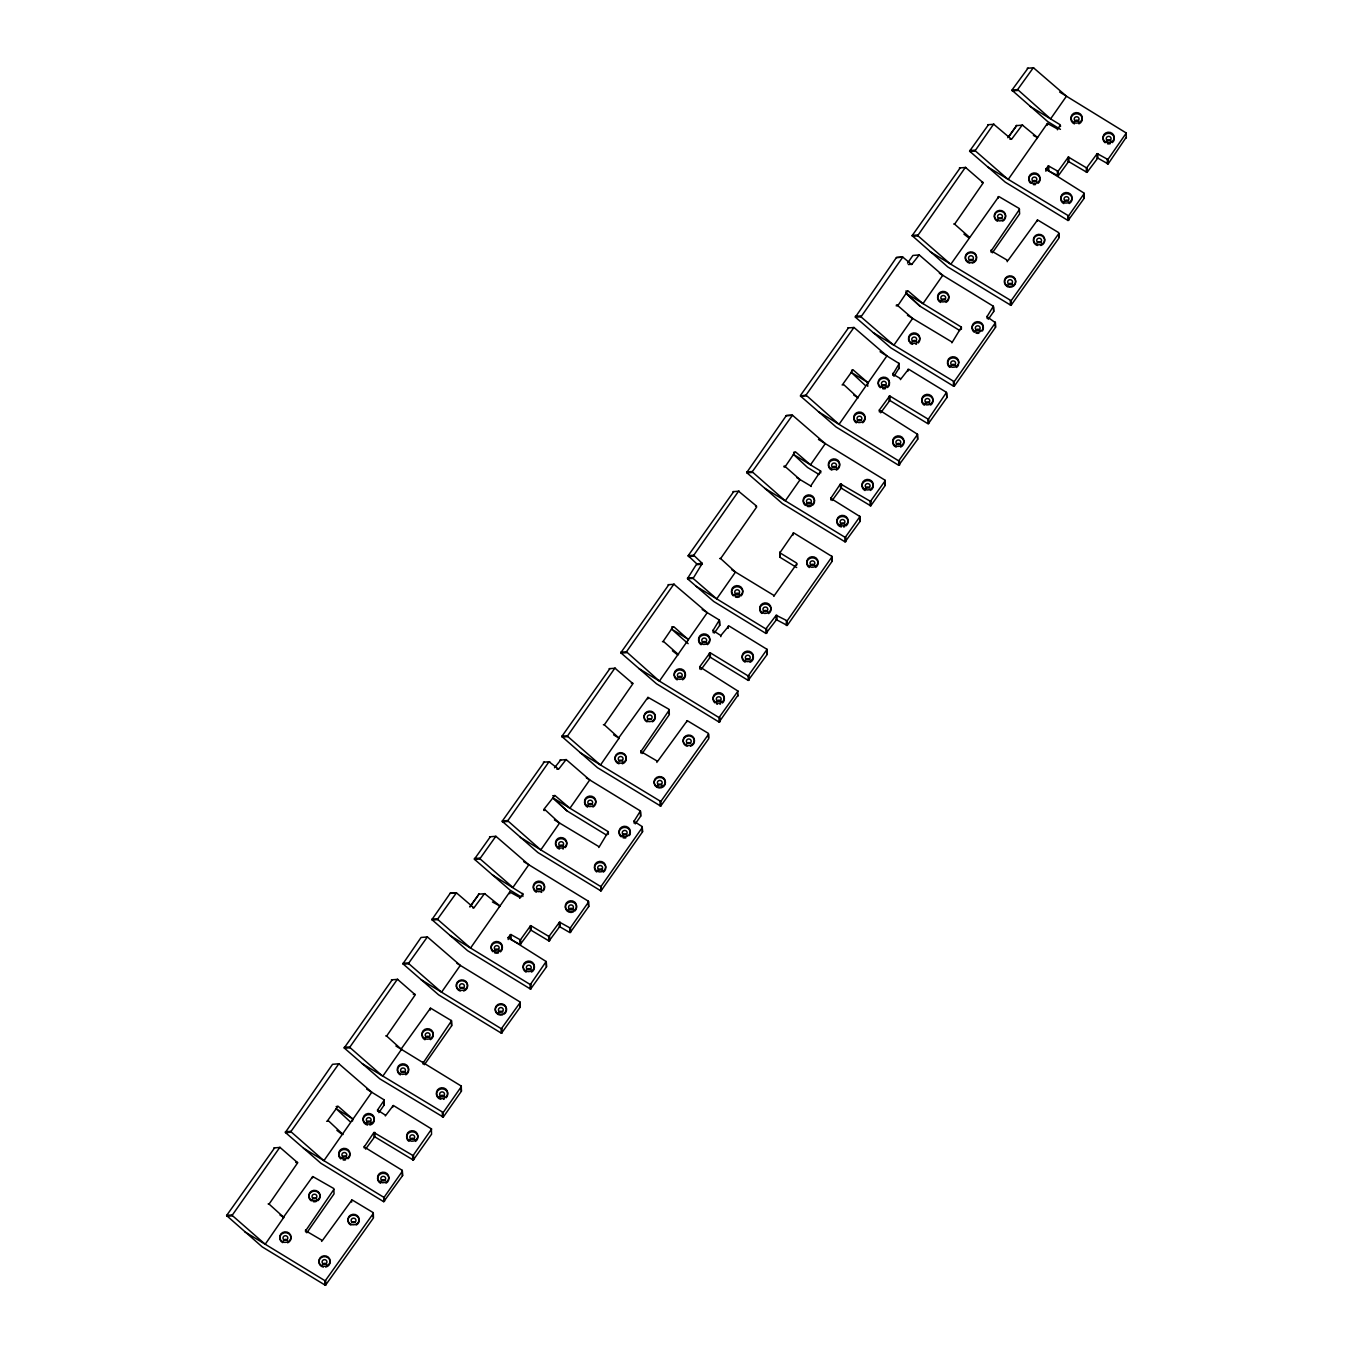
<?xml version="1.0" encoding="UTF-8"?>
<svg xmlns="http://www.w3.org/2000/svg" width="1353" height="1353" viewBox="0 0 1353 1353"><rect width="100%" height="100%" fill="white"/><g stroke="black" fill="none" stroke-linecap="round" stroke-linejoin="round"><path stroke-width="1.5" d="M688.305 639.563L673.811 626.727L671.646 626.963M719.542 620.892L719.678 625.407L719.356 620.046L712.997 630.498L720.811 635.538L728.878 625.898L767.083 649.372L748.158 675.942L748.226 680.424L767.185 654.429L766.847 649.119M378.806 1112.656L384.184 1104.978L384.083 1099.837L366.663 1089.097M402.264 1170.362L402.534 1175.672L402.23 1170.328L364.194 1146.972L373.902 1132.512L413.037 1155.58L431.624 1129.011L393.317 1105.452L385.334 1115.954M431.353 1128.69L431.522 1133.239M461.288 1086.679L443.226 1112.504L443.277 1117.104L461.39 1091.228L461.288 1086.087L395.922 1046.004M519.907 1001.88L520.178 1007.207L519.856 1001.863L456.891 963.319M588.403 901.233L588.673 906.561L588.369 901.199L523.679 861.624M642.218 826.615L642.489 831.943L642.168 826.582L633.982 821.305L640.409 810.954L640.679 816.147L635.267 823.892M927.718 419.159L928.327 423.76L946.812 397.664L946.508 392.387L928.276 419.227L889.682 395.939L879.315 410.077L917.605 434.33L898.696 460.849L898.713 465.314L917.672 439.319L917.334 434.009M1019.485 209.377L991.208 250.812L1007.934 260.588L1037.582 219.93L1058.689 232.631L1058.824 237.147M338.859 1063.762L290.844 1131.632L323.908 1160.671L371.787 1092.226L338.893 1063.779L332.55 1064.304L285.348 1132.444L320.965 1163.309L383.711 1201.701L402.568 1175.639M283.876 1217.226L265.205 1244.286L232.124 1215.366L279.868 1147.293L297.694 1162.768L269.061 1204.085L283.538 1217.125L312.763 1176.535L333.734 1188.492L334.056 1193.853L306.827 1232.786M401.723 1049.065L382.764 1076.227L349.7 1047.323L397.427 979.234L415.27 994.793L386.637 1036.043L401.097 1049.065L430.525 1008.103L451.581 1020.754L423.269 1062.748M499.984 905.935L484.543 893.572L473.922 907.88L456.435 892.828L450.363 893.081L431.895 919.634L467.597 950.685L530.579 989.111L546.494 966.837L546.155 961.526L508.153 937.561L510.808 934.466L520.381 939.878L530.68 925.587L548.946 936.479L559.516 922.154L570.222 928.057L588.572 901.994M755.515 506.174L756.665 507.02L720.625 558.569L735.474 572.065L716.718 598.872L693.142 578.458L687.442 578.627L696.778 563.829L702.275 563.389L693.108 578.424M806.016 395.127L839.029 424.352L886.908 355.907L853.963 327.443L806.033 395.076L800.418 396.006L836.086 426.99L898.713 465.314M969.475 237.265L954.609 224.141L983.259 182.824L965.416 167.332L917.723 235.608L950.753 264.325L998.818 196.523L1019.299 208.531L1019.621 213.892L992.375 252.825M333.937 1189.338L305.66 1230.756L322.369 1240.549L352.034 1199.874L373.14 1212.592L373.276 1217.108M384.083 1100.412L377.504 1110.052L385.368 1115.126M748.108 675.908L710.071 652.687L699.687 666.826L737.977 691.079L719.018 717.58L719.103 722.079L737.892 695.307M796.799 564.979L796.629 563.051L779.92 552.819L780.106 557.368L796.697 567.533M880.076 351.729L899.221 363.568L892.912 374.189L900.98 378.857L908.556 369.166L946.474 392.353M831.926 556.895L787.192 620.824L787.26 625.424L832.044 561.41L832.027 556.506L793.636 532.828L779.886 552.785M884.93 480.112L885.2 485.439L884.879 480.078L818.48 439.454M988.316 319.257L993.745 311.444L993.356 306.252L987.014 316.67L995.419 322.741L954.271 381.563L953.764 386.298L890.9 347.89L855.384 317.16L860.998 316.839L893.843 345.252L912.598 318.445L897.868 305.71L896.193 305.863M995.385 322.775L995.52 327.308L995.199 321.946M1083.871 193.005L1084.125 198.333L1083.821 192.972L1045.784 169.057L1048.474 165.912L1058.029 171.324L1068.346 157.033L1086.611 167.924L1097.182 153.599L1107.887 159.502L1126.305 133.034L1059.636 92.021M274.659 1147.801L226.577 1215.552L262.262 1246.925L325.447 1285.316L373.445 1217.954L373.327 1213.438L325.194 1280.834L244.707 1231.737M392.235 979.741L344.186 1047.949L379.838 1078.865L443.277 1117.104M456.435 892.828L437.476 919.262L470.54 948.047L509.777 891.965L519.992 897.58L522.901 894.062L492.424 874.901M490.378 836.712L474.362 859.206L509.98 890.088L521.176 896.921M609.915 668.585L561.816 736.455L597.519 767.709L660.704 806.1L708.701 738.738L708.583 734.205L660.873 801.382L661.042 805.864M668.872 584.614L620.79 652.755L656.459 683.739L719.103 722.079M619.167 737.994L600.461 765.054L567.381 736.15L614.888 668.128L632.95 683.62L604.334 724.819L618.744 737.859L648.002 697.319L668.991 709.276L669.109 713.792M907.559 263.125L912.903 255.463L919.211 254.922L942.77 275.302L922.983 303.596L907.863 290.76L897.834 305.66M384.201 1104.927L383.863 1099.617M424.385 1064.726L451.631 1025.794L451.327 1020.433M642.083 753.57L669.312 714.638L669.177 710.122L640.899 751.541L657.626 761.333L687.273 720.659L708.397 733.377L708.515 737.892M450.042 935.498L530.325 984.578L546.155 961.526M893.927 376.337L899.204 367.881M764.783 488.315L845.202 537.412L859.967 516.558L830.759 498.344L840.467 483.884L870.469 501.371L885.099 480.873M1097.79 153.633L1097.807 158.098L1108.124 163.95L1126.237 137.245M427.362 936.936L408.488 963.421L441.552 992.206L460.308 965.399L427.413 936.952L421.071 937.46L402.923 963.793L438.609 994.844L501.473 1033.252L520.212 1007.156M495.858 836.272L479.892 858.732L512.922 887.433L528.803 864.753L495.908 836.306L489.566 836.814M544.194 762.094L502.166 821.271L537.868 852.525L600.986 890.934L642.506 831.892M544.769 809.483L559.55 823.098L540.811 849.887L507.747 820.781L549.014 761.739L558.637 769.164L566.129 759.54L589.739 779.937L569.934 808.248L554.831 795.412L543.72 809.551M626.456 651.791L659.401 681.1L707.281 612.655L673.845 584.175L626.456 651.791L620.875 652.146M733.749 491.562L688.153 555.694L696.744 563.795M793.602 452.325L795.818 452.122L810.498 464.823L825.313 443.632L792.469 415.219L786.414 415.472L746.687 472.586L782.338 503.502L845.084 541.876L860.018 521.429L859.679 516.119M792.469 415.219L752.217 471.825L785.281 500.864L800.113 479.672L785.214 466.599L795.023 452.19M919.211 254.922L911.668 264.528L902.789 257.087L896.481 257.476L855.35 317.126M988.519 124.645L969.577 151.147L1005.245 182.131L1068.109 220.539L1084.125 198.333M1017.642 89.569L1050.588 118.878L1066.468 96.198L1033.354 67.667L1017.642 89.569L1011.959 90.211L1047.645 121.533L1060.431 129.347M423.049 1061.953L423.151 1064.168M451.513 1021.278L451.665 1025.743M899.288 368.659L898.984 363.297M1057.454 129.787L1060.312 124.831L1030.09 106.346M431.675 1134.034L413.291 1160.062L374.696 1136.774L365.564 1149.137M461.39 1091.228L461.085 1085.884M520.042 1002.691L501.337 1028.737L421.054 979.657M546.341 962.372L546.46 966.888M640.629 816.248L640.51 811.732M588.673 906.561L570.154 932.623L569.613 928.006M767.033 649.947L767.168 654.463M859.865 516.964L859.984 521.48M832.044 561.41L831.74 556.066M993.66 311.596L993.542 307.08M917.52 434.837L917.655 439.353M1084.007 193.817L1068.616 215.803L1068.785 220.285M1126.339 138.006L1126.017 132.645M349.784 1046.951L344.237 1047.273M567.465 735.795L561.935 736.117M756.564 506.107L738.569 491.224L693.751 555.271L702.275 563.389M693.04 577.646L687.51 577.968M902.789 257.087L860.998 316.839M960.224 167.84L912.125 235.659L947.81 266.964L1010.995 305.372L1059.01 237.993L1058.875 233.477L1011.181 300.654L1011.351 305.118M1037.531 137.482L1022.276 125L1011.537 139.308L993.609 124.155L975.141 150.707L1008.188 179.492L1047.425 123.411L1057.42 128.941M954.694 223.972L953.679 223.989M1012.061 89.941L1028.043 68.157M800.502 395.397L848.483 327.866M554.527 767.76L560.683 759.997M470.134 906.273L479.114 893.927L469.931 907.068M1007.782 137.718L1016.779 125.372L1008.746 136.873M352.727 1118.999L337.996 1106.196L327.866 1120.267L343.053 1134.507M673.084 626.828L663.258 641.237L678.529 654.649M867.814 382.611L853.1 369.876L842.987 383.948L858.157 397.9M796.68 477.575L810.735 485.964L820.679 471.064L820.696 473.009M714.299 633.086L719.678 625.407M701.057 669.566L710.19 657.203L748.226 680.424M880.668 412.817L889.817 400.454L927.854 423.675M519.704 939.861L520.245 944.479L530.883 930.103L549.064 940.995L559.635 926.67L569.748 932.521M1058.266 171.138L1058.317 175.738L1068.599 161.548L1087 172.406L1097.807 158.098M832.112 500.509L841.194 488.129L870.74 505.87L885.2 485.439M598.838 847.519L608.343 831.74L552.802 797.746L566.992 810.887L606.668 835.173M951.869 342.867L961.425 327.138L905.833 293.111L920.04 306.235L959.717 330.521M796.765 563.846L774.237 595.641L731.872 569.867M787.26 625.424L776.453 619.725L765.95 633.441L765.832 628.908L776.199 615.277L787.192 620.824M601.392 890.68L601.189 886.249L642.354 827.427M384.506 1201.464L384.303 1197.033L402.416 1171.157M954.423 386.028L995.52 327.308M392.641 1105.722L392.691 1107.414M374.02 1137.027L373.902 1132.512M766.694 628.79L766.847 633.255M899.457 460.663L899.61 465.144M928.716 423.54L928.615 418.973M570.594 932.386L570.509 927.82M530.951 984.358L531.12 988.84M443.226 1112.504L362.266 1063.678M858.056 397.122L857.684 397.292M1058.266 175.772L1048 170.613L1047.797 166.182M1068.582 215.854L987.69 166.943M951.717 341.869L907.44 315.3M954.186 381.647L873.345 332.703M598.686 846.504L554.409 819.935M601.155 886.283L600.495 890.849M384.252 1197.067L383.609 1201.633M1011.148 300.687L930.255 251.776M660.788 801.466L579.963 752.522M1027.231 68.259L1033.607 67.785M1012.179 90.837L1017.744 90.465M987.707 124.747L994.1 124.273M1016.255 125.626L1022.648 125.136M1009.947 139.291L1011.334 139.19M969.661 150.538L975.242 150.166M969.78 151.451L975.344 151.079M959.395 167.941L965.788 167.468M981.635 182.469L983.039 182.384M912.226 235.371L917.808 234.999M912.345 236.285L917.909 235.912M896.413 257.56L901.977 257.188M908.337 264.528L912.057 264.275M905.732 291.115L907.474 291.013M896.413 304.932L897.8 304.848M855.316 316.298L860.88 315.925M847.671 327.967L854.064 327.494M851.612 370.181L852.661 370.113M842.056 384.928L843.088 384.861M800.604 396.311L806.185 395.939M786.076 415.692L791.657 415.32M783.928 466.159L785.315 466.058M784.063 467.056L785.433 466.971M746.755 471.909L752.319 471.537M746.856 472.823L752.437 472.451M732.937 491.663L739.313 491.19M688.22 555.593L693.785 555.22M688.322 556.506L693.886 556.134M719.627 558.535L720.675 558.468M696.812 564.658L702.393 564.286M668.044 584.733L674.437 584.259M662.446 641.677L663.477 641.61M620.993 653.059L626.557 652.687M609.104 668.686L615.48 668.213M631.344 683.214L632.73 683.13M603.37 724.734L604.419 724.667M562.036 737.013L567.6 736.658M559.871 760.098L566.264 759.625M543.365 762.196L549.758 761.722M556.81 769.13L558.197 769.028M552.701 795.767L554.442 795.649M543.838 810.464L544.87 810.396M502.284 820.933L507.849 820.561M502.386 821.846L507.967 821.474M474.396 858.495L479.977 858.123M474.514 859.392L480.078 859.02M450.042 893.301L455.606 892.946M478.59 894.181L484.983 893.69M472.62 907.812L473.668 907.745M432.013 919.093L437.577 918.721M432.114 920.006L437.679 919.634M403.025 963.251L408.606 962.879M403.143 964.165L408.707 963.793M391.406 979.843L397.799 979.369M413.308 994.404L415.083 994.32M385.69 1035.891L386.721 1035.823M344.355 1048.186L349.92 1047.814M336.153 1106.534L337.54 1106.433M326.614 1121.265L327.984 1121.18M285.382 1131.717L290.963 1131.362M285.5 1132.63L291.064 1132.258M273.847 1147.902L280.24 1147.429M295.732 1162.464L297.525 1162.379M268.114 1203.95L269.162 1203.882M226.678 1215.332L232.242 1214.96M226.78 1216.229L232.361 1215.873M401.131 1049.15L400.995 1049.945M283.386 1217.125L280.02 1215.079M618.625 737.909L613.619 734.848M283.42 1217.142L283.437 1218.292M519.823 944.377L510.301 939.202L510.132 934.737M1057.488 175.822L1057.37 171.307M1010.319 300.772L1010.454 305.288M898.595 460.798L818.531 411.802M765.832 628.908L696.22 586.323M660.027 801.517L660.146 806.033M324.771 1280.733L324.906 1285.249M857.142 397.173L853.726 395.076M1033.388 135.435L1037.447 137.532L1036.821 138.649M963.911 234.103L968.985 238.043M939.354 273.205L993.406 306.285M867.73 386.332L867.662 382.409L851.02 372.21L865.21 385.351M820.628 471.03L793.348 454.337L807.555 467.461L819.072 474.514M765.95 633.441L713.775 601.51L687.612 578.864M702.156 609.526L719.356 620.046M688.136 643.656L671.392 628.976L688 639.123L688.034 640.544M672.407 650.793L677.633 654.818M638.904 668.551L718.967 717.547M586.323 777.857L640.358 810.921M520.313 837.338L600.377 886.333M492.424 901.977L499.9 906.02L499.156 907.203M352.575 1120.96L352.558 1118.728L335.899 1108.53L350.106 1121.671M336.897 1130.347L342.14 1134.389M303.41 1148.122L383.474 1197.117M780.055 557.335L779.785 552.007M522.647 893.386L522.884 896.481M905.749 293.094L920.04 306.235M552.717 797.729L566.992 810.887M1108.175 159.265L1108.293 163.798M1107.278 159.451L1107.397 163.967M1096.894 153.819L1097.012 158.335M1087.22 167.654L1087.338 172.169M1086.324 167.823L1086.442 172.338M1068.836 157.117L1068.955 161.65M1067.94 157.303L1068.058 161.819M1067.754 215.939L1067.889 220.454M1060.498 125.66L1060.515 126.505M1047.357 123.512L1047.408 125.203M1048.693 165.996L1048.812 170.512M1045.818 169.007L1045.886 171.256M1037.176 220.184L1037.21 221.317M1007.207 260.605L1007.241 261.721M998.091 196.777L998.125 198.181M991.072 250.001L991.14 252.267M987.115 316.264L987.183 318.53M961.323 327.071L961.391 329.337M953.408 381.698L953.527 386.214M946.66 393.199L946.779 397.714M907.762 369.403L907.812 371.382M900.421 378.789L900.455 379.635M892.726 373.343L892.777 375.322M889.902 396.023L890.037 400.539M889.022 396.192L889.141 400.708M879.332 410.027L879.399 412.005M870.96 501.1L871.078 505.616M870.064 501.27L870.182 505.785M845.743 537.141L845.862 541.657M844.847 537.31L844.965 541.826M841.346 483.714L841.481 488.23M840.467 483.884L840.585 488.399M830.776 497.718L830.843 499.984M811.14 485.693L811.157 486.539M793.027 533.099L793.078 535.078M786.313 620.993L786.431 625.509M776.926 615.26L777.062 619.775M776.03 615.429L776.165 619.945M773.831 595.54L773.848 596.385M749.004 675.739L749.122 680.255M737.723 690.757L738.028 696.119M728.151 626.151L728.202 628.401M720.811 635.538L720.845 636.671M719.864 717.378L719.999 721.893M713.099 630.092L713.183 632.646M710.291 652.772L710.41 657.287M709.395 652.941L709.53 657.457M699.721 666.775L699.789 669.042M686.867 720.912L686.901 721.758M656.898 761.333L656.932 762.466M647.783 697.522L647.833 698.926M640.764 750.746L640.832 752.995M634.083 820.916L634.134 823.165M618.659 737.943L618.693 738.789M608.292 831.706L608.36 834.26M560.125 922.188L560.243 926.704M559.229 922.374L559.347 926.89M549.555 936.208L549.673 940.724M548.658 936.377L548.777 940.893M531.171 925.672L531.289 930.204M530.275 925.858L530.393 930.374M530.088 984.494L530.224 989.009M519.772 897.496L519.789 898.341M520.601 939.692L520.719 944.208M509.692 892.067L509.743 893.758M511.028 934.551L511.146 939.067M508.153 937.561L508.221 939.54M502.014 1028.483L502.132 1032.999M501.117 1028.652L501.253 1033.168M442.33 1112.673L442.465 1117.189M430.288 1008.289L430.339 1009.998M413.511 1155.31L413.629 1159.825M412.614 1155.479L412.733 1159.995M377.605 1109.663L377.656 1111.354M374.798 1132.343L374.916 1136.858M364.228 1146.346L364.278 1148.037M351.628 1200.128L351.679 1202.107M325.667 1280.564L325.785 1285.079M321.659 1240.549L321.676 1241.411M312.543 1176.738L312.577 1177.871M305.524 1229.962L305.575 1231.94M502.572 1014.868A5.649 5.294 -1.6 0 1 495.266 1009.253A5.649 5.294 -1.6 0 1 503.756 1005.279A5.649 5.294 -1.6 0 1 504.111 1014.158M498.733 1012.636A2.418 2.266 -1.6 0 1 502.639 1011.858M460.274 991.072A5.649 5.294 -1.6 0 1 457.365 982.955A5.649 5.294 -1.6 0 1 466.531 982.904A5.649 5.294 -1.6 0 1 463.656 991.056M460.155 988.299A2.418 2.266 -1.6 0 1 464.045 988.383M323.367 1267.101A5.649 5.294 -1.6 0 1 319.832 1258.983A5.649 5.294 -1.6 0 1 329.202 1258.95A5.649 5.294 -1.6 0 1 325.667 1267.084M322.606 1264.345A2.418 2.266 -1.6 0 1 326.733 1264.463M350.884 1225.091A5.649 5.294 -1.6 0 1 349.159 1217.108A5.649 5.294 -1.6 0 1 357.868 1216.99A5.649 5.294 -1.6 0 1 356.313 1225.023M352.068 1222.385A2.418 2.266 -1.6 0 1 355.332 1222.452M311.342 1200.889A5.649 5.294 -1.6 0 1 310.158 1193.042A5.649 5.294 -1.6 0 1 318.615 1192.889A5.649 5.294 -1.6 0 1 317.684 1200.787M316.162 1201.498A5.649 5.294 -1.6 0 1 313.304 1201.65M282.743 1242.646A5.649 5.294 -1.6 0 1 281.136 1234.528A5.649 5.294 -1.6 0 1 289.948 1234.832A5.649 5.294 -1.6 0 1 287.648 1242.815M312.239 1199.468A2.418 2.266 -1.6 0 1 316.856 1199.435M283.487 1240.413A2.418 2.266 -1.6 0 1 287.479 1240.346M1064.135 202.104A2.418 2.266 -1.6 0 1 1068.38 200.836M1032.204 182.063A2.418 2.266 -1.6 0 1 1036.821 182.029M1074.688 121.161A2.418 2.266 -1.6 0 1 1078.696 121.093M1106.433 141.338A2.418 2.266 -1.6 0 1 1111.05 141.304M1030.512 183.179A5.649 5.294 -1.6 0 1 1030.462 175.569A5.649 5.294 -1.6 0 1 1038.58 175.755A5.649 5.294 -1.6 0 1 1038.106 183.332M1035.569 184.515A5.649 5.294 -1.6 0 1 1033.269 184.532M1074.434 123.901A5.649 5.294 -1.6 0 1 1072.134 115.817A5.649 5.294 -1.6 0 1 1081.064 115.732A5.649 5.294 -1.6 0 1 1078.882 123.85M1105.13 142.758A5.649 5.294 -1.6 0 1 1104.454 135.08A5.649 5.294 -1.6 0 1 1112.69 134.894A5.649 5.294 -1.6 0 1 1112.335 142.606M1110.356 143.638A5.649 5.294 -1.6 0 1 1107.498 143.79M1063.779 203.61A5.649 5.294 -1.6 0 1 1062.054 195.627A5.649 5.294 -1.6 0 1 1070.764 195.508A5.649 5.294 -1.6 0 1 1069.208 203.542M439.962 1096.657A2.418 2.266 -1.6 0 1 444.41 1096.623M401.232 1072.219A2.418 2.266 -1.6 0 1 405.223 1072.506M425.485 1037.599A2.418 2.266 -1.6 0 1 429.696 1037.159M400.37 1074.908A5.649 5.294 -1.6 0 1 398.645 1066.925A5.649 5.294 -1.6 0 1 407.338 1066.807A5.649 5.294 -1.6 0 1 405.799 1074.84M440.943 1099.329A5.649 5.294 -1.6 0 1 436.867 1092.142A5.649 5.294 -1.6 0 1 445.171 1089.706A5.649 5.294 -1.6 0 1 446.169 1097.79M444.342 1098.991A5.649 5.294 -1.6 0 1 443.243 1099.329M424.96 1039.747A5.649 5.294 -1.6 0 1 423.235 1031.764A5.649 5.294 -1.6 0 1 431.945 1031.646A5.649 5.294 -1.6 0 1 430.389 1039.679M735.034 594.542A2.418 2.266 -1.6 0 1 739.364 594.305M763.092 612.232A2.418 2.266 -1.6 0 1 767.844 612.216M810.109 566.281A2.418 2.266 -1.6 0 1 814.929 566.281M809.331 567.567A5.649 5.294 -1.6 0 1 808.13 559.702A5.649 5.294 -1.6 0 1 816.603 559.55A5.649 5.294 -1.6 0 1 815.673 567.448M761.857 613.45A5.649 5.294 -1.6 0 1 761.316 605.637A5.649 5.294 -1.6 0 1 769.671 605.84A5.649 5.294 -1.6 0 1 768.622 613.619M733.258 595.861A5.649 5.294 -1.6 0 1 733.208 588.267A5.649 5.294 -1.6 0 1 741.326 588.437A5.649 5.294 -1.6 0 1 740.852 596.03M739.414 596.876A5.649 5.294 -1.6 0 1 735.474 597.079M840.365 524.304A2.418 2.266 -1.6 0 1 844.813 524.271M806.676 504.009A2.418 2.266 -1.6 0 1 811.107 503.553M832.146 467.445A2.418 2.266 -1.6 0 1 836.154 467.377M865.328 489.008A2.418 2.266 -1.6 0 1 869.573 487.74M864.99 490.513A5.649 5.294 -1.6 0 1 863.265 482.531A5.649 5.294 -1.6 0 1 871.958 482.412A5.649 5.294 -1.6 0 1 870.419 490.446M831.892 470.184A5.649 5.294 -1.6 0 1 829.592 462.1A5.649 5.294 -1.6 0 1 838.522 462.016A5.649 5.294 -1.6 0 1 836.323 470.134M805.39 505.447A5.649 5.294 -1.6 0 1 804.714 497.752A5.649 5.294 -1.6 0 1 812.933 497.583A5.649 5.294 -1.6 0 1 812.578 505.278M811.157 506.123A5.649 5.294 -1.6 0 1 807.217 506.343M841.346 526.977A5.649 5.294 -1.6 0 1 837.355 519.637A5.649 5.294 -1.6 0 1 845.879 517.539A5.649 5.294 -1.6 0 1 846.183 525.793M844.746 526.638A5.649 5.294 -1.6 0 1 843.646 526.977M857.159 421.392A2.418 2.266 -1.6 0 1 861.201 420.208M881.632 386.281A2.418 2.266 -1.6 0 1 886.249 386.248M896.413 444.427A2.418 2.266 -1.6 0 1 900.557 444.545M925.063 403.938A2.418 2.266 -1.6 0 1 929.883 403.921M880.329 387.719A5.649 5.294 -1.6 0 1 879.653 380.024A5.649 5.294 -1.6 0 1 887.889 379.855A5.649 5.294 -1.6 0 1 887.534 387.55M885.555 388.599A5.649 5.294 -1.6 0 1 882.697 388.751M856.331 422.88A5.649 5.294 -1.6 0 1 855.147 415.033A5.649 5.294 -1.6 0 1 863.603 414.881A5.649 5.294 -1.6 0 1 862.673 422.779M924.268 405.207A5.649 5.294 -1.6 0 1 923.084 397.359A5.649 5.294 -1.6 0 1 931.557 397.207A5.649 5.294 -1.6 0 1 930.627 405.088M896.16 447.15A5.649 5.294 -1.6 0 1 893.859 439.065A5.649 5.294 -1.6 0 1 902.789 438.998A5.649 5.294 -1.6 0 1 900.608 447.116M912.176 341.649A2.418 2.266 -1.6 0 1 916.421 341.599M941.028 300.535A2.418 2.266 -1.6 0 1 945.172 299.706M958.55 364.718A5.649 5.294 -1.6 0 1 956.419 367.475M949.654 367.323A5.649 5.294 -1.6 0 1 950.719 358.41A5.649 5.294 -1.6 0 1 958.82 363.145M950.956 365.885A2.418 2.266 -1.6 0 1 955.624 366.088M975.513 330.775A2.418 2.266 -1.6 0 1 980.13 330.741M974.211 332.212A5.649 5.294 -1.6 0 1 973.196 324.906A5.649 5.294 -1.6 0 1 980.976 323.705A5.649 5.294 -1.6 0 1 982.447 330.944M978.879 333.227A5.649 5.294 -1.6 0 1 976.037 333.109M909.03 341.446A5.649 5.294 -1.6 0 1 911.296 334.8A5.649 5.294 -1.6 0 1 918.619 336.001A5.649 5.294 -1.6 0 1 918.281 342.969M916.471 344.169A5.649 5.294 -1.6 0 1 915.913 344.355M912.531 344.372A5.649 5.294 -1.6 0 1 909.926 342.783M940.589 302.48A5.649 5.294 -1.6 0 1 938.864 294.497A5.649 5.294 -1.6 0 1 947.574 294.379A5.649 5.294 -1.6 0 1 946.018 302.412M1007.951 284.756A2.418 2.266 -1.6 0 1 1012.399 284.722M1037.413 245.519A5.649 5.294 -1.6 0 1 1034.521 237.401A5.649 5.294 -1.6 0 1 1043.67 237.35A5.649 5.294 -1.6 0 1 1040.812 245.502M1037.176 242.897A2.418 2.266 -1.6 0 1 1041.184 242.83M997.33 221.182A5.649 5.294 -1.6 0 1 995.605 213.199A5.649 5.294 -1.6 0 1 1004.315 213.081A5.649 5.294 -1.6 0 1 1002.759 221.114M969.813 263.209A5.649 5.294 -1.6 0 1 966.262 255.091A5.649 5.294 -1.6 0 1 975.648 255.057A5.649 5.294 -1.6 0 1 972.097 263.192M997.871 219.304A2.418 2.266 -1.6 0 1 1001.93 218.696M969.036 260.452A2.418 2.266 -1.6 0 1 973.044 260.385M678.022 677.193A2.418 2.266 -1.6 0 1 681.743 677.109M701.953 643.25A2.418 2.266 -1.6 0 1 706.723 643.47M716.6 701.53A2.418 2.266 -1.6 0 1 721.048 701.497M745.96 659.52A2.418 2.266 -1.6 0 1 749.833 659.604M701.125 644.738A5.649 5.294 -1.6 0 1 699.941 636.891A5.649 5.294 -1.6 0 1 708.397 636.739A5.649 5.294 -1.6 0 1 707.467 644.637M677.16 679.882A5.649 5.294 -1.6 0 1 675.435 671.9A5.649 5.294 -1.6 0 1 684.128 671.781A5.649 5.294 -1.6 0 1 682.588 679.815M745.097 662.192A5.649 5.294 -1.6 0 1 743.49 654.074A5.649 5.294 -1.6 0 1 752.319 654.378A5.649 5.294 -1.6 0 1 750.019 662.361M714.824 702.85A5.649 5.294 -1.6 0 1 714.773 695.256A5.649 5.294 -1.6 0 1 722.891 695.425A5.649 5.294 -1.6 0 1 722.417 703.019M720.439 704.05A5.649 5.294 -1.6 0 1 719.881 704.203M717.58 704.203A5.649 5.294 -1.6 0 1 716.549 703.898M342.106 1157.491A2.418 2.266 -1.6 0 1 346.723 1157.475M366.595 1122.398A2.418 2.266 -1.6 0 1 371.043 1122.364M380.92 1181.744A2.418 2.266 -1.6 0 1 385.165 1180.492M410.044 1139.818A2.418 2.266 -1.6 0 1 414.661 1139.784M367.593 1125.07A5.649 5.294 -1.6 0 1 364.042 1116.952A5.649 5.294 -1.6 0 1 373.411 1116.918A5.649 5.294 -1.6 0 1 369.876 1125.053M340.804 1158.929A5.649 5.294 -1.6 0 1 340.127 1151.251A5.649 5.294 -1.6 0 1 348.364 1151.065A5.649 5.294 -1.6 0 1 348.009 1158.777M345.472 1159.944A5.649 5.294 -1.6 0 1 343.172 1159.961M408.758 1141.255A5.649 5.294 -1.6 0 1 408.2 1133.442A5.649 5.294 -1.6 0 1 416.555 1133.645A5.649 5.294 -1.6 0 1 415.506 1141.408M380.565 1183.266A5.649 5.294 -1.6 0 1 378.84 1175.283A5.649 5.294 -1.6 0 1 387.55 1175.165A5.649 5.294 -1.6 0 1 386.011 1183.198M526.977 969.475A2.418 2.266 -1.6 0 1 531.103 969.966M494.623 950.415A2.418 2.266 -1.6 0 1 499.156 950.584M537.158 889.547A2.418 2.266 -1.6 0 1 541.031 889.648M568.953 909.487A2.418 2.266 -1.6 0 1 573.063 909.25M492.847 951.734A5.649 5.294 -1.6 0 1 492.813 944.123A5.649 5.294 -1.6 0 1 500.914 944.309A5.649 5.294 -1.6 0 1 500.441 951.886M498.462 952.935A5.649 5.294 -1.6 0 1 494.572 952.783M536.295 892.236A5.649 5.294 -1.6 0 1 534.147 884.811A5.649 5.294 -1.6 0 1 542.198 883.221A5.649 5.294 -1.6 0 1 543.382 890.849M541.724 892.168A5.649 5.294 -1.6 0 1 541.217 892.405M573.232 912.007A5.649 5.294 -1.6 0 1 565.334 907.119A5.649 5.294 -1.6 0 1 573.368 902.366A5.649 5.294 -1.6 0 1 574.67 911.161M526.114 972.164A5.649 5.294 -1.6 0 1 524.389 964.182A5.649 5.294 -1.6 0 1 533.099 964.063A5.649 5.294 -1.6 0 1 531.543 972.097M559.127 846.285A2.418 2.266 -1.6 0 1 563.372 846.234M587.895 805.61A2.418 2.266 -1.6 0 1 592.14 804.359M596.622 871.958A5.649 5.294 -1.6 0 1 596.064 864.144A5.649 5.294 -1.6 0 1 604.419 864.347A5.649 5.294 -1.6 0 1 603.37 872.127M597.857 870.74A2.418 2.266 -1.6 0 1 602.592 870.723M622.481 835.41A2.418 2.266 -1.6 0 1 627.099 835.393M621.179 836.847A5.649 5.294 -1.6 0 1 620.164 829.541A5.649 5.294 -1.6 0 1 627.927 828.357A5.649 5.294 -1.6 0 1 629.416 835.579M625.83 837.879A5.649 5.294 -1.6 0 1 623.006 837.744M555.998 846.099A5.649 5.294 -1.6 0 1 558.265 839.452A5.649 5.294 -1.6 0 1 565.588 840.653A5.649 5.294 -1.6 0 1 565.25 847.604M563.423 848.805A5.649 5.294 -1.6 0 1 562.882 849.007M559.499 849.024A5.649 5.294 -1.6 0 1 556.895 847.435M587.557 807.132A5.649 5.294 -1.6 0 1 585.832 799.133A5.649 5.294 -1.6 0 1 594.525 799.031A5.649 5.294 -1.6 0 1 592.986 807.048M657.643 785.501A2.418 2.266 -1.6 0 1 662.091 785.45M687.121 746.264A5.649 5.294 -1.6 0 1 684.212 738.129A5.649 5.294 -1.6 0 1 693.362 738.078A5.649 5.294 -1.6 0 1 690.504 746.23M687.003 743.474A2.418 2.266 -1.6 0 1 690.74 743.389M647.038 721.91A5.649 5.294 -1.6 0 1 645.296 713.927A5.649 5.294 -1.6 0 1 654.006 713.809A5.649 5.294 -1.6 0 1 652.467 721.842M618.964 763.819A5.649 5.294 -1.6 0 1 616.072 755.684A5.649 5.294 -1.6 0 1 625.221 755.634A5.649 5.294 -1.6 0 1 622.363 763.802M647.427 720.472A2.418 2.266 -1.6 0 1 651.469 719.272M618.862 761.029A2.418 2.266 -1.6 0 1 622.735 761.113M498.005 1013.566A5.649 5.294 -1.6 0 0 506.496 1008.983A5.649 5.294 -1.6 0 0 498.039 1004.416A5.649 5.294 -1.6 0 0 498.005 1013.566M499.663 1011.807A2.418 2.266 -1.6 0 0 503.282 1009.828A2.418 2.266 -1.6 0 0 499.663 1007.867A2.418 2.266 -1.6 0 0 499.663 1011.807M459.09 989.753A5.649 5.294 -1.6 0 0 467.58 985.17A5.649 5.294 -1.6 0 0 459.124 980.604A5.649 5.294 -1.6 0 0 459.09 989.753M460.747 987.994A2.418 2.266 -1.6 0 0 464.367 986.016A2.418 2.266 -1.6 0 0 460.747 984.054A2.418 2.266 -1.6 0 0 460.747 987.994M321.659 1265.647A5.649 5.294 -1.6 0 0 330.149 1261.064A5.649 5.294 -1.6 0 0 321.676 1256.497A5.649 5.294 -1.6 0 0 321.659 1265.647M323.299 1263.888A2.418 2.266 -1.6 0 0 326.936 1261.909A2.418 2.266 -1.6 0 0 323.316 1259.947A2.418 2.266 -1.6 0 0 323.299 1263.888M350.698 1224.161A5.649 5.294 -1.6 0 0 359.171 1219.56A5.649 5.294 -1.6 0 0 350.715 1214.994A5.649 5.294 -1.6 0 0 350.698 1224.161M352.338 1222.385A2.418 2.266 -1.6 0 0 355.974 1220.423A2.418 2.266 -1.6 0 0 352.338 1218.461A2.418 2.266 -1.6 0 0 352.338 1222.385M311.579 1200.196A5.649 5.294 -1.6 0 0 320.069 1195.612A5.649 5.294 -1.6 0 0 311.613 1191.046A5.649 5.294 -1.6 0 0 311.579 1200.196M282.54 1241.716A5.649 5.294 -1.6 0 0 291.03 1237.116A5.649 5.294 -1.6 0 0 282.557 1232.549A5.649 5.294 -1.6 0 0 282.54 1241.716M313.236 1198.437A2.418 2.266 -1.6 0 0 316.873 1196.458A2.418 2.266 -1.6 0 0 313.236 1194.496A2.418 2.266 -1.6 0 0 313.236 1198.437M284.181 1239.94A2.418 2.266 -1.6 0 0 287.817 1237.978A2.418 2.266 -1.6 0 0 284.198 1236.016A2.418 2.266 -1.6 0 0 284.181 1239.94M864.787 489.296A5.649 5.294 -1.6 0 0 873.26 484.712A5.649 5.294 -1.6 0 0 864.804 480.129A5.649 5.294 -1.6 0 0 864.787 489.296M839.638 525.252A5.649 5.294 -1.6 0 0 848.111 520.651A5.649 5.294 -1.6 0 0 839.655 516.085A5.649 5.294 -1.6 0 0 839.638 525.252M1065.234 200.904A2.418 2.266 -1.6 0 0 1068.87 198.942A2.418 2.266 -1.6 0 0 1065.234 196.98A2.418 2.266 -1.6 0 0 1065.234 200.904M1033.202 181.302A2.418 2.266 -1.6 0 0 1036.838 179.34A2.418 2.266 -1.6 0 0 1033.218 177.378A2.418 2.266 -1.6 0 0 1033.202 181.302M1075.415 120.975A2.418 2.266 -1.6 0 0 1079.051 119.013A2.418 2.266 -1.6 0 0 1075.415 117.051A2.418 2.266 -1.6 0 0 1075.415 120.975M1107.43 140.577A2.418 2.266 -1.6 0 0 1111.067 138.598A2.418 2.266 -1.6 0 0 1107.447 136.653A2.418 2.266 -1.6 0 0 1107.43 140.577M1031.544 182.79A5.649 5.294 -1.6 0 0 1040.034 178.207A5.649 5.294 -1.6 0 0 1031.578 173.641A5.649 5.294 -1.6 0 0 1031.544 182.79M1073.758 122.463A5.649 5.294 -1.6 0 0 1082.231 117.88A5.649 5.294 -1.6 0 0 1073.775 113.297A5.649 5.294 -1.6 0 0 1073.758 122.463M1105.79 142.065A5.649 5.294 -1.6 0 0 1114.263 137.465A5.649 5.294 -1.6 0 0 1105.807 132.898A5.649 5.294 -1.6 0 0 1105.79 142.065M1063.576 202.392A5.649 5.294 -1.6 0 0 1072.066 197.809A5.649 5.294 -1.6 0 0 1063.593 193.225A5.649 5.294 -1.6 0 0 1063.576 202.392M440.875 1096.116A2.418 2.266 -1.6 0 0 444.511 1094.137A2.418 2.266 -1.6 0 0 440.892 1092.175A2.418 2.266 -1.6 0 0 440.875 1096.116M401.807 1072.202A2.418 2.266 -1.6 0 0 405.443 1070.24A2.418 2.266 -1.6 0 0 401.824 1068.278A2.418 2.266 -1.6 0 0 401.807 1072.202M426.415 1037.041A2.418 2.266 -1.6 0 0 430.051 1035.079A2.418 2.266 -1.6 0 0 426.415 1033.117A2.418 2.266 -1.6 0 0 426.415 1037.041M400.167 1073.69A5.649 5.294 -1.6 0 0 408.64 1069.107A5.649 5.294 -1.6 0 0 400.184 1064.523A5.649 5.294 -1.6 0 0 400.167 1073.69M439.235 1097.604A5.649 5.294 -1.6 0 0 447.708 1093.004A5.649 5.294 -1.6 0 0 439.251 1088.438A5.649 5.294 -1.6 0 0 439.235 1097.604M424.757 1038.529A5.649 5.294 -1.6 0 0 433.231 1033.946A5.649 5.294 -1.6 0 0 424.774 1029.379A5.649 5.294 -1.6 0 0 424.757 1038.529M735.947 594.001A2.418 2.266 -1.6 0 0 739.584 592.022A2.418 2.266 -1.6 0 0 735.964 590.06A2.418 2.266 -1.6 0 0 735.947 594.001M764.157 611.252A2.418 2.266 -1.6 0 0 767.794 609.29A2.418 2.266 -1.6 0 0 764.174 607.328A2.418 2.266 -1.6 0 0 764.157 611.252M811.208 565.097A2.418 2.266 -1.6 0 0 814.844 563.119A2.418 2.266 -1.6 0 0 811.225 561.174A2.418 2.266 -1.6 0 0 811.208 565.097M809.551 566.586A5.649 5.294 -1.6 0 0 818.041 561.985A5.649 5.294 -1.6 0 0 809.584 557.419A5.649 5.294 -1.6 0 0 809.551 566.586M762.517 612.757A5.649 5.294 -1.6 0 0 770.99 608.157A5.649 5.294 -1.6 0 0 762.534 603.59A5.649 5.294 -1.6 0 0 762.517 612.757M734.29 595.489A5.649 5.294 -1.6 0 0 742.78 590.889A5.649 5.294 -1.6 0 0 734.324 586.323A5.649 5.294 -1.6 0 0 734.29 595.489M806.033 504.737A5.649 5.294 -1.6 0 0 814.506 500.153A5.649 5.294 -1.6 0 0 806.05 495.587A5.649 5.294 -1.6 0 0 806.033 504.737M831.216 468.747A5.649 5.294 -1.6 0 0 839.689 464.164A5.649 5.294 -1.6 0 0 831.232 459.597A5.649 5.294 -1.6 0 0 831.216 468.747M841.278 523.763A2.418 2.266 -1.6 0 0 844.915 521.784A2.418 2.266 -1.6 0 0 841.295 519.823A2.418 2.266 -1.6 0 0 841.278 523.763M807.69 503.248A2.418 2.266 -1.6 0 0 811.326 501.286A2.418 2.266 -1.6 0 0 807.69 499.325A2.418 2.266 -1.6 0 0 807.69 503.248M832.856 467.259A2.418 2.266 -1.6 0 0 836.492 465.297A2.418 2.266 -1.6 0 0 832.873 463.335A2.418 2.266 -1.6 0 0 832.856 467.259M866.427 487.807A2.418 2.266 -1.6 0 0 870.064 485.845A2.418 2.266 -1.6 0 0 866.444 483.884A2.418 2.266 -1.6 0 0 866.427 487.807M858.225 420.411A2.418 2.266 -1.6 0 0 861.861 418.449A2.418 2.266 -1.6 0 0 858.225 416.487A2.418 2.266 -1.6 0 0 858.225 420.411M897.14 444.241A2.418 2.266 -1.6 0 0 900.777 442.262A2.418 2.266 -1.6 0 0 897.14 440.3A2.418 2.266 -1.6 0 0 897.14 444.241M926.162 402.737A2.418 2.266 -1.6 0 0 929.799 400.776A2.418 2.266 -1.6 0 0 926.179 398.814A2.418 2.266 -1.6 0 0 926.162 402.737M882.63 385.52A2.418 2.266 -1.6 0 0 886.266 383.559A2.418 2.266 -1.6 0 0 882.646 381.597A2.418 2.266 -1.6 0 0 882.63 385.52M880.972 387.009A5.649 5.294 -1.6 0 0 889.462 382.425A5.649 5.294 -1.6 0 0 881.006 377.859A5.649 5.294 -1.6 0 0 880.972 387.009M856.567 421.916A5.649 5.294 -1.6 0 0 865.057 417.316A5.649 5.294 -1.6 0 0 856.584 412.75A5.649 5.294 -1.6 0 0 856.567 421.916M924.505 404.226A5.649 5.294 -1.6 0 0 932.995 399.642A5.649 5.294 -1.6 0 0 924.539 395.059A5.649 5.294 -1.6 0 0 924.505 404.226M895.483 445.729A5.649 5.294 -1.6 0 0 903.956 441.129A5.649 5.294 -1.6 0 0 895.5 436.562A5.649 5.294 -1.6 0 0 895.483 445.729M912.987 341.294A2.418 2.266 -1.6 0 0 916.624 339.315A2.418 2.266 -1.6 0 0 913.004 337.354A2.418 2.266 -1.6 0 0 912.987 341.294M942.043 299.774A2.418 2.266 -1.6 0 0 945.679 297.812A2.418 2.266 -1.6 0 0 942.043 295.85A2.418 2.266 -1.6 0 0 942.043 299.774M950.296 366.612A5.649 5.294 -1.6 0 0 958.787 362.029A5.649 5.294 -1.6 0 0 950.313 357.446A5.649 5.294 -1.6 0 0 950.296 366.612M951.954 365.124A2.418 2.266 -1.6 0 0 955.59 363.162A2.418 2.266 -1.6 0 0 951.954 361.2A2.418 2.266 -1.6 0 0 951.954 365.124M974.87 331.502A5.649 5.294 -1.6 0 0 983.343 326.919A5.649 5.294 -1.6 0 0 974.887 322.352A5.649 5.294 -1.6 0 0 974.87 331.502M976.511 330.014A2.418 2.266 -1.6 0 0 980.147 328.052A2.418 2.266 -1.6 0 0 976.528 326.09A2.418 2.266 -1.6 0 0 976.511 330.014M911.347 342.783A5.649 5.294 -1.6 0 0 919.82 338.182A5.649 5.294 -1.6 0 0 911.364 333.616A5.649 5.294 -1.6 0 0 911.347 342.783M940.386 301.262A5.649 5.294 -1.6 0 0 948.859 296.679A5.649 5.294 -1.6 0 0 940.403 292.096A5.649 5.294 -1.6 0 0 940.386 301.262M1007.241 286.548A5.649 5.294 -1.6 0 0 1015.714 281.948A5.649 5.294 -1.6 0 0 1007.258 277.382A5.649 5.294 -1.6 0 0 1007.241 286.548M1007.224 285.703A5.649 5.294 -1.6 0 0 1015.697 281.103A5.649 5.294 -1.6 0 0 1007.241 276.536A5.649 5.294 -1.6 0 0 1007.224 285.703M1008.864 283.927A2.418 2.266 -1.6 0 0 1012.501 281.948A2.418 2.266 -1.6 0 0 1008.864 280.003A2.418 2.266 -1.6 0 0 1008.864 283.927M1036.246 244.2A5.649 5.294 -1.6 0 0 1044.719 239.616A5.649 5.294 -1.6 0 0 1036.263 235.033A5.649 5.294 -1.6 0 0 1036.246 244.2M1037.886 242.424A2.418 2.266 -1.6 0 0 1041.522 240.462A2.418 2.266 -1.6 0 0 1037.903 238.5A2.418 2.266 -1.6 0 0 1037.886 242.424M997.144 220.251A5.649 5.294 -1.6 0 0 1005.617 215.651A5.649 5.294 -1.6 0 0 997.161 211.085A5.649 5.294 -1.6 0 0 997.144 220.251M968.105 261.755A5.649 5.294 -1.6 0 0 976.578 257.171A5.649 5.294 -1.6 0 0 968.122 252.588A5.649 5.294 -1.6 0 0 968.105 261.755M998.785 218.476A2.418 2.266 -1.6 0 0 1002.421 216.497A2.418 2.266 -1.6 0 0 998.785 214.552A2.418 2.266 -1.6 0 0 998.785 218.476M969.746 259.979A2.418 2.266 -1.6 0 0 973.382 258.017A2.418 2.266 -1.6 0 0 969.746 256.055A2.418 2.266 -1.6 0 0 969.746 259.979M678.597 677.176A2.418 2.266 -1.6 0 0 682.233 675.198A2.418 2.266 -1.6 0 0 678.614 673.253A2.418 2.266 -1.6 0 0 678.597 677.176M717.513 700.989A2.418 2.266 -1.6 0 0 721.149 699.011A2.418 2.266 -1.6 0 0 717.53 697.066A2.418 2.266 -1.6 0 0 717.513 700.989M746.552 659.486A2.418 2.266 -1.6 0 0 750.188 657.524A2.418 2.266 -1.6 0 0 746.552 655.562A2.418 2.266 -1.6 0 0 746.552 659.486M703.019 642.286A2.418 2.266 -1.6 0 0 706.655 640.307A2.418 2.266 -1.6 0 0 703.019 638.345A2.418 2.266 -1.6 0 0 703.019 642.286M701.361 643.774A5.649 5.294 -1.6 0 0 709.835 639.174A5.649 5.294 -1.6 0 0 701.378 634.608A5.649 5.294 -1.6 0 0 701.361 643.774M676.957 678.665A5.649 5.294 -1.6 0 0 685.43 674.065A5.649 5.294 -1.6 0 0 676.974 669.498A5.649 5.294 -1.6 0 0 676.957 678.665M744.894 660.974A5.649 5.294 -1.6 0 0 753.367 656.391A5.649 5.294 -1.6 0 0 744.911 651.825A5.649 5.294 -1.6 0 0 744.894 660.974M715.872 702.478A5.649 5.294 -1.6 0 0 724.345 697.877A5.649 5.294 -1.6 0 0 715.889 693.311A5.649 5.294 -1.6 0 0 715.872 702.478M343.104 1156.747A2.418 2.266 -1.6 0 0 346.74 1154.769A2.418 2.266 -1.6 0 0 343.121 1152.807A2.418 2.266 -1.6 0 0 343.104 1156.747M382.02 1180.56A2.418 2.266 -1.6 0 0 385.656 1178.581A2.418 2.266 -1.6 0 0 382.036 1176.62A2.418 2.266 -1.6 0 0 382.02 1180.56M411.041 1139.057A2.418 2.266 -1.6 0 0 414.678 1137.095A2.418 2.266 -1.6 0 0 411.058 1135.133A2.418 2.266 -1.6 0 0 411.041 1139.057M367.526 1121.84A2.418 2.266 -1.6 0 0 371.145 1119.878A2.418 2.266 -1.6 0 0 367.526 1117.916A2.418 2.266 -1.6 0 0 367.526 1121.84M365.868 1123.345A5.649 5.294 -1.6 0 0 374.341 1118.745A5.649 5.294 -1.6 0 0 365.885 1114.179A5.649 5.294 -1.6 0 0 365.868 1123.345M341.463 1158.236A5.649 5.294 -1.6 0 0 349.937 1153.635A5.649 5.294 -1.6 0 0 341.48 1149.069A5.649 5.294 -1.6 0 0 341.463 1158.236M409.401 1140.545A5.649 5.294 -1.6 0 0 417.874 1135.962A5.649 5.294 -1.6 0 0 409.418 1131.396A5.649 5.294 -1.6 0 0 409.401 1140.545M380.362 1182.048A5.649 5.294 -1.6 0 0 388.852 1177.448A5.649 5.294 -1.6 0 0 380.396 1172.882A5.649 5.294 -1.6 0 0 380.362 1182.048M527.569 969.458A2.418 2.266 -1.6 0 0 531.205 967.496A2.418 2.266 -1.6 0 0 527.569 965.535A2.418 2.266 -1.6 0 0 527.569 969.458M495.536 949.857A2.418 2.266 -1.6 0 0 499.172 947.895A2.418 2.266 -1.6 0 0 495.553 945.933A2.418 2.266 -1.6 0 0 495.536 949.857M537.75 889.53A2.418 2.266 -1.6 0 0 541.386 887.568A2.418 2.266 -1.6 0 0 537.75 885.606A2.418 2.266 -1.6 0 0 537.75 889.53M569.765 909.131A2.418 2.266 -1.6 0 0 573.401 907.17A2.418 2.266 -1.6 0 0 569.782 905.208A2.418 2.266 -1.6 0 0 569.765 909.131M493.896 951.345A5.649 5.294 -1.6 0 0 502.369 946.762A5.649 5.294 -1.6 0 0 493.913 942.195A5.649 5.294 -1.6 0 0 493.896 951.345M536.092 891.018A5.649 5.294 -1.6 0 0 544.582 886.435A5.649 5.294 -1.6 0 0 536.109 881.852A5.649 5.294 -1.6 0 0 536.092 891.018M568.125 910.62A5.649 5.294 -1.6 0 0 576.598 906.02A5.649 5.294 -1.6 0 0 568.142 901.453A5.649 5.294 -1.6 0 0 568.125 910.62M525.911 970.947A5.649 5.294 -1.6 0 0 534.401 966.363A5.649 5.294 -1.6 0 0 525.945 961.78A5.649 5.294 -1.6 0 0 525.911 970.947M559.956 845.929A2.418 2.266 -1.6 0 0 563.592 843.968A2.418 2.266 -1.6 0 0 559.973 842.006A2.418 2.266 -1.6 0 0 559.956 845.929M588.995 804.409A2.418 2.266 -1.6 0 0 592.631 802.447A2.418 2.266 -1.6 0 0 589.012 800.486A2.418 2.266 -1.6 0 0 588.995 804.409M597.265 871.264A5.649 5.294 -1.6 0 0 605.738 866.664A5.649 5.294 -1.6 0 0 597.282 862.098A5.649 5.294 -1.6 0 0 597.265 871.264M598.922 869.776A2.418 2.266 -1.6 0 0 602.559 867.797A2.418 2.266 -1.6 0 0 598.922 865.835A2.418 2.266 -1.6 0 0 598.922 869.776M621.822 836.154A5.649 5.294 -1.6 0 0 630.312 831.554A5.649 5.294 -1.6 0 0 621.856 826.987A5.649 5.294 -1.6 0 0 621.822 836.154M623.479 834.666A2.418 2.266 -1.6 0 0 627.115 832.687A2.418 2.266 -1.6 0 0 623.479 830.725A2.418 2.266 -1.6 0 0 623.479 834.666M558.315 847.418A5.649 5.294 -1.6 0 0 566.789 842.834A5.649 5.294 -1.6 0 0 558.332 838.251A5.649 5.294 -1.6 0 0 558.315 847.418M587.354 805.914A5.649 5.294 -1.6 0 0 595.827 801.314A5.649 5.294 -1.6 0 0 587.371 796.748A5.649 5.294 -1.6 0 0 587.354 805.914M656.932 787.277A5.649 5.294 -1.6 0 0 665.422 782.694A5.649 5.294 -1.6 0 0 656.966 778.127A5.649 5.294 -1.6 0 0 656.932 787.277M656.915 786.431A5.649 5.294 -1.6 0 0 665.388 781.848A5.649 5.294 -1.6 0 0 656.932 777.265A5.649 5.294 -1.6 0 0 656.915 786.431M658.556 784.655A2.418 2.266 -1.6 0 0 662.192 782.694A2.418 2.266 -1.6 0 0 658.573 780.732A2.418 2.266 -1.6 0 0 658.556 784.655M685.937 744.945A5.649 5.294 -1.6 0 0 694.427 740.345A5.649 5.294 -1.6 0 0 685.954 735.778A5.649 5.294 -1.6 0 0 685.937 744.945M687.578 743.169A2.418 2.266 -1.6 0 0 691.214 741.207A2.418 2.266 -1.6 0 0 687.595 739.245A2.418 2.266 -1.6 0 0 687.578 743.169M646.835 720.98A5.649 5.294 -1.6 0 0 655.326 716.397A5.649 5.294 -1.6 0 0 646.852 711.813A5.649 5.294 -1.6 0 0 646.835 720.98M617.797 762.5A5.649 5.294 -1.6 0 0 626.27 757.9A5.649 5.294 -1.6 0 0 617.814 753.333A5.649 5.294 -1.6 0 0 617.797 762.5M648.476 719.204A2.418 2.266 -1.6 0 0 652.112 717.242A2.418 2.266 -1.6 0 0 648.493 715.28A2.418 2.266 -1.6 0 0 648.476 719.204M619.437 760.724A2.418 2.266 -1.6 0 0 623.073 758.762A2.418 2.266 -1.6 0 0 619.454 756.801A2.418 2.266 -1.6 0 0 619.437 760.724"/></g></svg>
